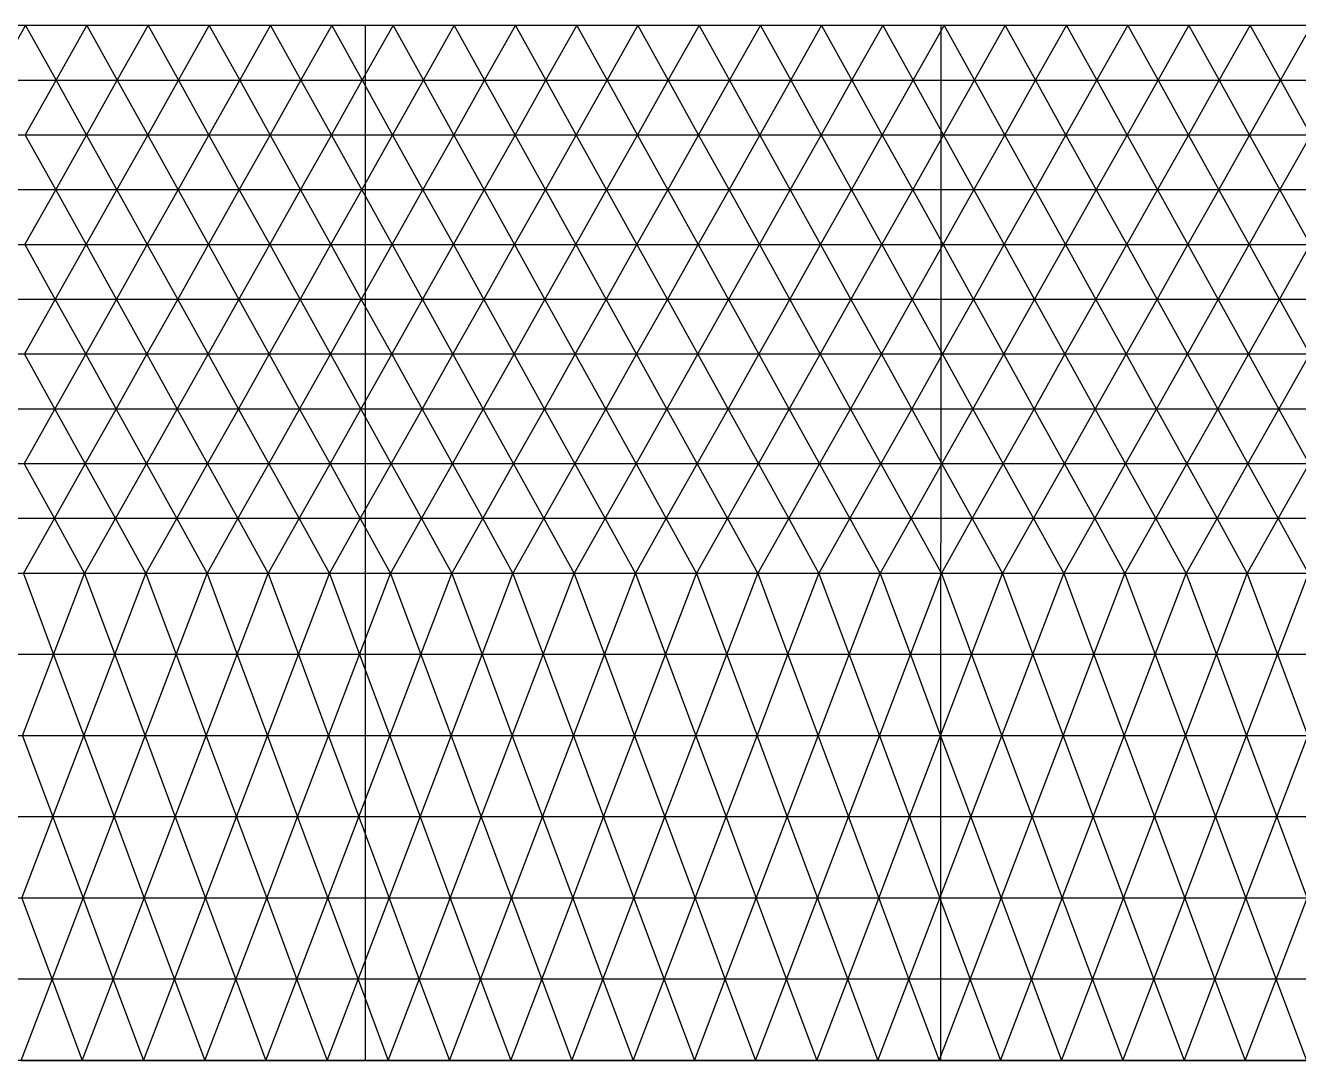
# Model space of a CAD drawing. Extents: x 0.18 to 10.14, y 0.02 to 7.38.
# Drawn here: x 3.449 to 4.278, y 1.157 to 1.83 of the extents above; entities that cross this region are included whole.
import ezdxf

# ---------------------------------------------------------------- set-up
doc = ezdxf.new("R2010")
doc.units = 0
doc.layers.add('1', color=7, linetype='CONTINUOUS')

msp = doc.modelspace()

# ---------------------------------------------------------------- linework, layer by layer
at = {"layer": '1', "color": 253}
for p, q in [((7.354183, 1.830233), (0.620165, 1.830233)), ((3.429196, 1.794582), (3.449249, 1.830233)), ((3.449249, 1.830233), (3.46904, 1.794582)), ((3.46904, 1.794582), (3.489095, 1.830233)), ((3.489095, 1.830233), (3.508884, 1.794582)), ((3.508884, 1.794582), (3.528942, 1.830233)), ((3.528942, 1.830233), (3.548729, 1.794582)), ((3.548729, 1.794582), (3.568788, 1.830233)), ((3.568788, 1.830233), (3.588573, 1.794582)), ((3.588573, 1.794582), (3.608634, 1.830233)), ((3.608634, 1.830233), (3.628417, 1.794582)), ((3.628417, 1.794582), (3.64848, 1.830233)), ((3.64848, 1.830233), (3.668262, 1.794582)), ((3.668262, 1.794582), (3.688327, 1.830233)), ((3.688327, 1.830233), (3.708106, 1.794582)), ((3.708106, 1.794582), (3.728173, 1.830233)), ((3.728173, 1.830233), (3.74795, 1.794582)), ((3.74795, 1.794582), (3.768019, 1.830233)), ((3.768019, 1.830233), (3.787795, 1.794582)), ((3.787795, 1.794582), (3.807865, 1.830233)), ((3.807865, 1.830233), (3.827638, 1.794582)), ((3.827638, 1.794582), (3.847712, 1.830233)), ((3.847712, 1.830233), (3.867482, 1.794582)), ((3.867482, 1.794582), (3.887558, 1.830233)), ((3.887558, 1.830233), (3.907327, 1.794582)), ((3.907327, 1.794582), (3.927404, 1.830233)), ((3.927404, 1.830233), (3.947171, 1.794582)), ((3.947171, 1.794582), (3.96725, 1.830233)), ((3.96725, 1.830233), (3.987015, 1.794582)), ((3.987015, 1.794582), (4.007097, 1.830233)), ((4.007097, 1.830233), (4.02686, 1.794582)), ((4.02686, 1.794582), (4.046943, 1.830233)), ((4.046943, 1.830233), (4.066704, 1.794582)), ((4.066704, 1.794582), (4.086789, 1.830233)), ((4.086789, 1.830233), (4.106548, 1.794582)), ((4.106548, 1.794582), (4.126636, 1.830233)), ((4.126636, 1.830233), (4.146392, 1.794582)), ((4.146392, 1.794582), (4.166482, 1.830233)), ((4.166482, 1.830233), (4.186237, 1.794582)), ((4.186237, 1.794582), (4.206328, 1.830233)), ((4.206328, 1.830233), (4.226081, 1.794582)), ((4.226081, 1.794582), (4.246174, 1.830233)), ((4.246174, 1.830233), (4.265925, 1.794582)), ((4.265925, 1.794582), (4.286021, 1.830233)), ((7.254146, 1.79444), (0.620165, 1.794582)), ((3.44899, 1.758931), (3.46904, 1.794582)), ((3.46904, 1.794582), (3.488833, 1.758931)), ((3.488833, 1.758931), (3.508884, 1.794582)), ((3.508884, 1.794582), (3.528675, 1.758931)), ((3.528675, 1.758931), (3.548729, 1.794582)), ((3.548729, 1.794582), (3.568517, 1.758931)), ((3.568517, 1.758931), (3.588573, 1.794582)), ((3.588573, 1.794582), (3.60836, 1.758931)), ((3.60836, 1.758931), (3.628417, 1.794582)), ((3.628417, 1.794582), (3.648202, 1.758931)), ((3.648202, 1.758931), (3.668262, 1.794582)), ((3.668262, 1.794582), (3.688044, 1.758931)), ((3.688044, 1.758931), (3.708106, 1.794582)), ((3.708106, 1.794582), (3.727886, 1.758931)), ((3.727886, 1.758931), (3.74795, 1.794582)), ((3.74795, 1.794582), (3.767728, 1.758931)), ((3.767728, 1.758931), (3.787795, 1.794582)), ((3.787795, 1.794582), (3.80757, 1.758931)), ((3.80757, 1.758931), (3.827638, 1.794582)), ((3.827638, 1.794582), (3.847412, 1.758931)), ((3.847412, 1.758931), (3.867482, 1.794582)), ((3.867482, 1.794582), (3.887255, 1.758931)), ((3.887255, 1.758931), (3.907327, 1.794582)), ((3.907327, 1.794582), (3.927097, 1.758931)), ((3.927097, 1.758931), (3.947171, 1.794582)), ((3.947171, 1.794582), (3.966939, 1.758931)), ((3.966939, 1.758931), (3.987015, 1.794582)), ((3.987015, 1.794582), (4.006782, 1.758931)), ((4.006782, 1.758931), (4.02686, 1.794582)), ((4.02686, 1.794582), (4.046624, 1.758931)), ((4.046624, 1.758931), (4.066704, 1.794582)), ((4.066704, 1.794582), (4.086466, 1.758931)), ((4.086466, 1.758931), (4.106548, 1.794582)), ((4.106548, 1.794582), (4.126308, 1.758931)), ((4.126308, 1.758931), (4.146392, 1.794582)), ((4.146392, 1.794582), (4.16615, 1.758931)), ((4.16615, 1.758931), (4.186237, 1.794582)), ((4.186237, 1.794582), (4.205992, 1.758931)), ((4.205992, 1.758931), (4.226081, 1.794582)), ((4.226081, 1.794582), (4.245835, 1.758931)), ((4.245835, 1.758931), (4.265925, 1.794582)), ((4.265925, 1.794582), (4.285677, 1.758931)), ((7.233879, 1.758769), (0.620165, 1.758931)), ((3.44899, 1.758931), (3.468785, 1.723281)), ((3.468785, 1.723281), (3.488833, 1.758931)), ((3.488833, 1.758931), (3.508625, 1.723281)), ((3.508625, 1.723281), (3.528675, 1.758931)), ((3.528675, 1.758931), (3.548465, 1.723281)), ((3.548465, 1.723281), (3.568517, 1.758931)), ((3.568517, 1.758931), (3.588305, 1.723281)), ((3.588305, 1.723281), (3.60836, 1.758931)), ((3.60836, 1.758931), (3.628146, 1.723281)), ((3.628146, 1.723281), (3.648202, 1.758931)), ((3.648202, 1.758931), (3.667986, 1.723281)), ((3.667986, 1.723281), (3.688044, 1.758931)), ((3.688044, 1.758931), (3.707826, 1.723281)), ((3.707826, 1.723281), (3.727886, 1.758931)), ((3.727886, 1.758931), (3.747666, 1.723281)), ((3.747666, 1.723281), (3.767728, 1.758931)), ((3.767728, 1.758931), (3.787507, 1.723281)), ((3.787507, 1.723281), (3.80757, 1.758931)), ((3.80757, 1.758931), (3.827346, 1.723281)), ((3.827346, 1.723281), (3.847412, 1.758931)), ((3.847412, 1.758931), (3.867187, 1.723281)), ((3.867187, 1.723281), (3.887255, 1.758931)), ((3.887255, 1.758931), (3.907027, 1.723281)), ((3.907027, 1.723281), (3.927097, 1.758931)), ((3.927097, 1.758931), (3.946867, 1.723281)), ((3.946867, 1.723281), (3.966939, 1.758931)), ((3.966939, 1.758931), (3.986707, 1.723281)), ((3.986707, 1.723281), (4.006782, 1.758931)), ((4.006782, 1.758931), (4.026548, 1.723281)), ((4.026548, 1.723281), (4.046624, 1.758931)), ((4.046624, 1.758931), (4.066388, 1.723281)), ((4.066388, 1.723281), (4.086466, 1.758931)), ((4.086466, 1.758931), (4.106228, 1.723281)), ((4.106228, 1.723281), (4.126308, 1.758931)), ((4.126308, 1.758931), (4.146068, 1.723281)), ((4.146068, 1.723281), (4.16615, 1.758931)), ((4.16615, 1.758931), (4.185908, 1.723281)), ((4.185908, 1.723281), (4.205992, 1.758931)), ((4.205992, 1.758931), (4.225749, 1.723281)), ((4.225749, 1.723281), (4.245835, 1.758931)), ((4.245835, 1.758931), (4.265589, 1.723281)), ((4.265589, 1.723281), (4.285677, 1.758931)), ((7.213634, 1.72314), (0.620165, 1.723281)), ((3.44874, 1.68763), (3.468785, 1.723281)), ((3.468785, 1.723281), (3.488578, 1.68763)), ((3.488578, 1.68763), (3.508625, 1.723281)), ((3.508625, 1.723281), (3.528416, 1.68763)), ((3.528416, 1.68763), (3.548465, 1.723281)), ((3.548465, 1.723281), (3.568254, 1.68763)), ((3.568254, 1.68763), (3.588305, 1.723281)), ((3.588305, 1.723281), (3.608092, 1.68763)), ((3.608092, 1.68763), (3.628146, 1.723281)), ((3.628146, 1.723281), (3.64793, 1.68763)), ((3.64793, 1.68763), (3.667986, 1.723281)), ((3.667986, 1.723281), (3.687768, 1.68763)), ((3.687768, 1.68763), (3.707826, 1.723281)), ((3.707826, 1.723281), (3.727606, 1.68763)), ((3.727606, 1.68763), (3.747666, 1.723281)), ((3.747666, 1.723281), (3.767445, 1.68763)), ((3.767445, 1.68763), (3.787507, 1.723281)), ((3.787507, 1.723281), (3.807283, 1.68763)), ((3.807283, 1.68763), (3.827346, 1.723281)), ((3.827346, 1.723281), (3.847121, 1.68763)), ((3.847121, 1.68763), (3.867187, 1.723281)), ((3.867187, 1.723281), (3.886959, 1.68763)), ((3.886959, 1.68763), (3.907027, 1.723281)), ((3.907027, 1.723281), (3.926797, 1.68763)), ((3.926797, 1.68763), (3.946867, 1.723281)), ((3.946867, 1.723281), (3.966635, 1.68763)), ((3.966635, 1.68763), (3.986707, 1.723281)), ((3.986707, 1.723281), (4.006474, 1.68763)), ((4.006474, 1.68763), (4.026548, 1.723281)), ((4.026548, 1.723281), (4.046312, 1.68763)), ((4.046312, 1.68763), (4.066388, 1.723281)), ((4.066388, 1.723281), (4.08615, 1.68763)), ((4.08615, 1.68763), (4.106228, 1.723281)), ((4.106228, 1.723281), (4.125988, 1.68763)), ((4.125988, 1.68763), (4.146068, 1.723281)), ((4.146068, 1.723281), (4.165826, 1.68763)), ((4.165826, 1.68763), (4.185908, 1.723281)), ((4.185908, 1.723281), (4.205665, 1.68763)), ((4.205665, 1.68763), (4.225749, 1.723281)), ((4.225749, 1.723281), (4.245502, 1.68763)), ((4.245502, 1.68763), (4.265589, 1.723281)), ((4.265589, 1.723281), (4.285341, 1.68763)), ((7.392465, 1.687346), (0.620165, 1.68763)), ((3.44874, 1.68763), (3.46853, 1.651979)), ((3.46853, 1.651979), (3.488578, 1.68763)), ((3.488578, 1.68763), (3.508365, 1.651979)), ((3.508365, 1.651979), (3.528416, 1.68763)), ((3.528416, 1.68763), (3.548202, 1.651979)), ((3.548202, 1.651979), (3.568254, 1.68763)), ((3.568254, 1.68763), (3.588038, 1.651979)), ((3.588038, 1.651979), (3.608092, 1.68763)), ((3.608092, 1.68763), (3.627874, 1.651979)), ((3.627874, 1.651979), (3.64793, 1.68763)), ((3.64793, 1.68763), (3.667711, 1.651979)), ((3.667711, 1.651979), (3.687768, 1.68763)), ((3.687768, 1.68763), (3.707546, 1.651979)), ((3.707546, 1.651979), (3.727606, 1.68763)), ((3.727606, 1.68763), (3.747382, 1.651979)), ((3.747382, 1.651979), (3.767445, 1.68763)), ((3.767445, 1.68763), (3.787219, 1.651979)), ((3.787219, 1.651979), (3.807283, 1.68763)), ((3.807283, 1.68763), (3.827055, 1.651979)), ((3.827055, 1.651979), (3.847121, 1.68763)), ((3.847121, 1.68763), (3.866891, 1.651979)), ((3.866891, 1.651979), (3.886959, 1.68763)), ((3.886959, 1.68763), (3.906727, 1.651979)), ((3.906727, 1.651979), (3.926797, 1.68763)), ((3.926797, 1.68763), (3.946563, 1.651979)), ((3.946563, 1.651979), (3.966635, 1.68763)), ((3.966635, 1.68763), (3.986399, 1.651979)), ((3.986399, 1.651979), (4.006474, 1.68763)), ((4.006474, 1.68763), (4.026236, 1.651979)), ((4.026236, 1.651979), (4.046312, 1.68763)), ((4.046312, 1.68763), (4.066072, 1.651979)), ((4.066072, 1.651979), (4.08615, 1.68763)), ((4.08615, 1.68763), (4.105907, 1.651979)), ((4.105907, 1.651979), (4.125988, 1.68763)), ((4.125988, 1.68763), (4.145744, 1.651979)), ((4.145744, 1.651979), (4.165826, 1.68763)), ((4.165826, 1.68763), (4.18558, 1.651979)), ((4.18558, 1.651979), (4.205665, 1.68763)), ((4.205665, 1.68763), (4.225416, 1.651979)), ((4.225416, 1.651979), (4.245502, 1.68763)), ((4.245502, 1.68763), (4.265252, 1.651979)), ((4.265252, 1.651979), (4.285341, 1.68763)), ((7.372298, 1.651848), (0.620165, 1.651979)), ((3.448478, 1.616329), (3.46853, 1.651979)), ((3.46853, 1.651979), (3.488312, 1.616329)), ((3.488312, 1.616329), (3.508365, 1.651979)), ((3.508365, 1.651979), (3.528146, 1.616329)), ((3.528146, 1.616329), (3.548202, 1.651979)), ((3.548202, 1.651979), (3.567981, 1.616329)), ((3.567981, 1.616329), (3.588038, 1.651979)), ((3.588038, 1.651979), (3.607814, 1.616329)), ((3.607814, 1.616329), (3.627874, 1.651979)), ((3.627874, 1.651979), (3.647648, 1.616329)), ((3.647648, 1.616329), (3.667711, 1.651979)), ((3.667711, 1.651979), (3.687483, 1.616329)), ((3.687483, 1.616329), (3.707546, 1.651979)), ((3.707546, 1.651979), (3.727317, 1.616329)), ((3.727317, 1.616329), (3.747382, 1.651979)), ((3.747382, 1.651979), (3.767151, 1.616329)), ((3.767151, 1.616329), (3.787219, 1.651979)), ((3.787219, 1.651979), (3.806985, 1.616329)), ((3.806985, 1.616329), (3.827055, 1.651979)), ((3.827055, 1.651979), (3.846819, 1.616329)), ((3.846819, 1.616329), (3.866891, 1.651979)), ((3.866891, 1.651979), (3.886653, 1.616329)), ((3.886653, 1.616329), (3.906727, 1.651979)), ((3.906727, 1.651979), (3.926487, 1.616329)), ((3.926487, 1.616329), (3.946563, 1.651979)), ((3.946563, 1.651979), (3.966321, 1.616329)), ((3.966321, 1.616329), (3.986399, 1.651979)), ((3.986399, 1.651979), (4.006155, 1.616329)), ((4.006155, 1.616329), (4.026236, 1.651979)), ((4.026236, 1.651979), (4.04599, 1.616329)), ((4.04599, 1.616329), (4.066072, 1.651979)), ((4.066072, 1.651979), (4.085824, 1.616329)), ((4.085824, 1.616329), (4.105907, 1.651979)), ((4.105907, 1.651979), (4.125658, 1.616329)), ((4.125658, 1.616329), (4.145744, 1.651979)), ((4.145744, 1.651979), (4.165492, 1.616329)), ((4.165492, 1.616329), (4.18558, 1.651979)), ((4.18558, 1.651979), (4.205326, 1.616329)), ((4.205326, 1.616329), (4.225416, 1.651979)), ((4.225416, 1.651979), (4.24516, 1.616329)), ((4.24516, 1.616329), (4.265252, 1.651979)), ((4.265252, 1.651979), (4.284994, 1.616329)), ((7.352084, 1.61627), (0.620165, 1.616329)), ((3.448478, 1.616329), (3.468251, 1.580678)), ((3.468251, 1.580678), (3.488312, 1.616329)), ((3.488312, 1.616329), (3.508082, 1.580678)), ((3.508082, 1.580678), (3.528146, 1.616329)), ((3.528146, 1.616329), (3.547915, 1.580678)), ((3.547915, 1.580678), (3.567981, 1.616329)), ((3.567981, 1.616329), (3.587747, 1.580678)), ((3.587747, 1.580678), (3.607814, 1.616329)), ((3.607814, 1.616329), (3.627579, 1.580678)), ((3.627579, 1.580678), (3.647648, 1.616329)), ((3.647648, 1.616329), (3.667411, 1.580678)), ((3.667411, 1.580678), (3.687483, 1.616329)), ((3.687483, 1.616329), (3.707243, 1.580678)), ((3.707243, 1.580678), (3.727317, 1.616329)), ((3.727317, 1.616329), (3.747075, 1.580678)), ((3.747075, 1.580678), (3.767151, 1.616329)), ((3.767151, 1.616329), (3.786907, 1.580678)), ((3.786907, 1.580678), (3.806985, 1.616329)), ((3.806985, 1.616329), (3.826739, 1.580678)), ((3.826739, 1.580678), (3.846819, 1.616329)), ((3.846819, 1.616329), (3.866571, 1.580678)), ((3.866571, 1.580678), (3.886653, 1.616329)), ((3.886653, 1.616329), (3.906403, 1.580678)), ((3.906403, 1.580678), (3.926487, 1.616329)), ((3.926487, 1.616329), (3.946235, 1.580678)), ((3.946235, 1.580678), (3.966321, 1.616329)), ((3.966321, 1.616329), (3.986067, 1.580678)), ((3.986067, 1.580678), (4.006155, 1.616329)), ((4.006155, 1.616329), (4.025899, 1.580678)), ((4.025899, 1.580678), (4.04599, 1.616329)), ((4.04599, 1.616329), (4.065732, 1.580678)), ((4.065732, 1.580678), (4.085824, 1.616329)), ((4.085824, 1.616329), (4.105563, 1.580678)), ((4.105563, 1.580678), (4.125658, 1.616329)), ((4.125658, 1.616329), (4.145395, 1.580678)), ((4.145395, 1.580678), (4.165492, 1.616329)), ((4.165492, 1.616329), (4.185227, 1.580678)), ((4.185227, 1.580678), (4.205326, 1.616329)), ((4.205326, 1.616329), (4.22506, 1.580678)), ((4.22506, 1.580678), (4.24516, 1.616329)), ((4.24516, 1.616329), (4.264892, 1.580678)), ((4.264892, 1.580678), (4.284994, 1.616329)), ((7.371721, 1.580726), (0.620165, 1.580678)), ((3.448177, 1.545027), (3.468251, 1.580678)), ((3.468251, 1.580678), (3.488007, 1.545027)), ((3.488007, 1.545027), (3.508082, 1.580678)), ((3.508082, 1.580678), (3.527838, 1.545027)), ((3.527838, 1.545027), (3.547915, 1.580678)), ((3.547915, 1.580678), (3.567667, 1.545027)), ((3.567667, 1.545027), (3.587747, 1.580678)), ((3.587747, 1.580678), (3.607497, 1.545027)), ((3.607497, 1.545027), (3.627579, 1.580678)), ((3.627579, 1.580678), (3.647327, 1.545027)), ((3.647327, 1.545027), (3.667411, 1.580678)), ((3.667411, 1.580678), (3.687157, 1.545027)), ((3.687157, 1.545027), (3.707243, 1.580678)), ((3.707243, 1.580678), (3.726988, 1.545027)), ((3.726988, 1.545027), (3.747075, 1.580678)), ((3.747075, 1.580678), (3.766817, 1.545027)), ((3.766817, 1.545027), (3.786907, 1.580678)), ((3.786907, 1.580678), (3.806648, 1.545027)), ((3.806648, 1.545027), (3.826739, 1.580678)), ((3.826739, 1.580678), (3.846478, 1.545027)), ((3.846478, 1.545027), (3.866571, 1.580678)), ((3.866571, 1.580678), (3.886308, 1.545027)), ((3.886308, 1.545027), (3.906403, 1.580678)), ((3.906403, 1.580678), (3.926138, 1.545027)), ((3.926138, 1.545027), (3.946235, 1.580678)), ((3.946235, 1.580678), (3.965968, 1.545027)), ((3.965968, 1.545027), (3.986067, 1.580678)), ((3.986067, 1.580678), (4.005797, 1.545027)), ((4.005797, 1.545027), (4.025899, 1.580678)), ((4.025899, 1.580678), (4.045628, 1.545027)), ((4.045628, 1.545027), (4.065732, 1.580678)), ((4.065732, 1.580678), (4.085458, 1.545027)), ((4.085458, 1.545027), (4.105563, 1.580678)), ((4.105563, 1.580678), (4.125288, 1.545027)), ((4.125288, 1.545027), (4.145395, 1.580678)), ((4.145395, 1.580678), (4.165118, 1.545027)), ((4.165118, 1.545027), (4.185227, 1.580678)), ((4.185227, 1.580678), (4.204948, 1.545027)), ((4.204948, 1.545027), (4.22506, 1.580678)), ((4.22506, 1.580678), (4.244778, 1.545027)), ((4.244778, 1.545027), (4.264892, 1.580678)), ((4.264892, 1.580678), (4.284608, 1.545027)), ((7.391325, 1.545134), (0.620165, 1.545027)), ((3.448177, 1.545027), (3.467916, 1.509377)), ((3.467916, 1.509377), (3.488007, 1.545027)), ((3.488007, 1.545027), (3.507745, 1.509377)), ((3.507745, 1.509377), (3.527838, 1.545027)), ((3.527838, 1.545027), (3.547572, 1.509377)), ((3.547572, 1.509377), (3.567667, 1.545027)), ((3.567667, 1.545027), (3.587401, 1.509377)), ((3.587401, 1.509377), (3.607497, 1.545027)), ((3.607497, 1.545027), (3.627229, 1.509377)), ((3.627229, 1.509377), (3.647327, 1.545027)), ((3.647327, 1.545027), (3.667057, 1.509377)), ((3.667057, 1.509377), (3.687157, 1.545027)), ((3.687157, 1.545027), (3.706885, 1.509377)), ((3.706885, 1.509377), (3.726988, 1.545027)), ((3.726988, 1.545027), (3.746713, 1.509377)), ((3.746713, 1.509377), (3.766817, 1.545027)), ((3.766817, 1.545027), (3.786541, 1.509377)), ((3.786541, 1.509377), (3.806648, 1.545027)), ((3.806648, 1.545027), (3.826368, 1.509377)), ((3.826368, 1.509377), (3.846478, 1.545027)), ((3.846478, 1.545027), (3.866196, 1.509377)), ((3.866196, 1.509377), (3.886308, 1.545027)), ((3.886308, 1.545027), (3.906024, 1.509377)), ((3.906024, 1.509377), (3.926138, 1.545027)), ((3.926138, 1.545027), (3.945853, 1.509377)), ((3.945853, 1.509377), (3.965968, 1.545027)), ((3.965968, 1.545027), (3.985681, 1.509377)), ((3.985681, 1.509377), (4.005797, 1.545027)), ((4.005797, 1.545027), (4.025508, 1.509377)), ((4.025508, 1.509377), (4.045628, 1.545027)), ((4.045628, 1.545027), (4.065337, 1.509377)), ((4.065337, 1.509377), (4.085458, 1.545027)), ((4.085458, 1.545027), (4.105165, 1.509377)), ((4.105165, 1.509377), (4.125288, 1.545027)), ((4.125288, 1.545027), (4.144993, 1.509377)), ((4.144993, 1.509377), (4.165118, 1.545027)), ((4.165118, 1.545027), (4.184821, 1.509377)), ((4.184821, 1.509377), (4.204948, 1.545027)), ((4.204948, 1.545027), (4.224648, 1.509377)), ((4.224648, 1.509377), (4.244778, 1.545027)), ((4.244778, 1.545027), (4.264477, 1.509377)), ((4.264477, 1.509377), (4.284608, 1.545027)), ((7.450747, 1.509545), (0.620165, 1.509377)), ((3.44781, 1.473726), (3.467916, 1.509377)), ((3.467916, 1.509377), (3.487636, 1.473726)), ((3.487636, 1.473726), (3.507745, 1.509377)), ((3.507745, 1.509377), (3.527462, 1.473726)), ((3.527462, 1.473726), (3.547572, 1.509377)), ((3.547572, 1.509377), (3.567288, 1.473726)), ((3.567288, 1.473726), (3.587401, 1.509377)), ((3.587401, 1.509377), (3.607114, 1.473726)), ((3.607114, 1.473726), (3.627229, 1.509377)), ((3.627229, 1.509377), (3.64694, 1.473726)), ((3.64694, 1.473726), (3.667057, 1.509377)), ((3.667057, 1.509377), (3.686766, 1.473726)), ((3.686766, 1.473726), (3.706885, 1.509377)), ((3.706885, 1.509377), (3.726592, 1.473726)), ((3.726592, 1.473726), (3.746713, 1.509377)), ((3.746713, 1.509377), (3.766418, 1.473726)), ((3.766418, 1.473726), (3.786541, 1.509377)), ((3.786541, 1.509377), (3.806244, 1.473726)), ((3.806244, 1.473726), (3.826368, 1.509377)), ((3.826368, 1.509377), (3.84607, 1.473726)), ((3.84607, 1.473726), (3.866196, 1.509377)), ((3.866196, 1.509377), (3.885895, 1.473726)), ((3.885895, 1.473726), (3.906024, 1.509377)), ((3.906024, 1.509377), (3.925722, 1.473726)), ((3.925722, 1.473726), (3.945853, 1.509377)), ((3.945853, 1.509377), (3.965548, 1.473726)), ((3.965548, 1.473726), (3.985681, 1.509377)), ((3.985681, 1.509377), (4.005373, 1.473726)), ((4.005373, 1.473726), (4.025508, 1.509377)), ((4.025508, 1.509377), (4.0452, 1.473726)), ((4.0452, 1.473726), (4.065337, 1.509377)), ((4.065337, 1.509377), (4.085026, 1.473726)), ((4.085026, 1.473726), (4.105165, 1.509377)), ((4.105165, 1.509377), (4.124851, 1.473726)), ((4.124851, 1.473726), (4.144993, 1.509377)), ((4.144993, 1.509377), (4.164677, 1.473726)), ((4.164677, 1.473726), (4.184821, 1.509377)), ((4.184821, 1.509377), (4.204504, 1.473726)), ((4.204504, 1.473726), (4.224648, 1.509377)), ((4.224648, 1.509377), (4.244329, 1.473726)), ((4.244329, 1.473726), (4.264477, 1.509377)), ((4.264477, 1.509377), (4.284156, 1.473726)), ((7.908321, 1.473726), (0.620165, 1.473726)), ((3.44781, 1.473726), (3.467465, 1.42091)), ((3.467465, 1.42091), (3.487636, 1.473726)), ((3.487636, 1.473726), (3.507293, 1.42091)), ((3.507293, 1.42091), (3.527462, 1.473726)), ((3.527462, 1.473726), (3.54712, 1.42091)), ((3.54712, 1.42091), (3.567288, 1.473726)), ((3.567288, 1.473726), (3.586948, 1.42091)), ((3.586948, 1.42091), (3.607114, 1.473726)), ((3.607114, 1.473726), (3.626776, 1.42091)), ((3.626776, 1.42091), (3.64694, 1.473726)), ((3.64694, 1.473726), (3.666603, 1.42091)), ((3.666603, 1.42091), (3.686766, 1.473726)), ((3.686766, 1.473726), (3.706431, 1.42091)), ((3.706431, 1.42091), (3.726592, 1.473726)), ((3.726592, 1.473726), (3.746258, 1.42091)), ((3.746258, 1.42091), (3.766418, 1.473726)), ((3.766418, 1.473726), (3.786087, 1.42091)), ((3.786087, 1.42091), (3.806244, 1.473726)), ((3.806244, 1.473726), (3.825913, 1.42091)), ((3.825913, 1.42091), (3.84607, 1.473726)), ((3.84607, 1.473726), (3.865741, 1.42091)), ((3.865741, 1.42091), (3.885895, 1.473726)), ((3.885895, 1.473726), (3.905568, 1.42091)), ((3.905568, 1.42091), (3.925722, 1.473726)), ((3.925722, 1.473726), (3.945396, 1.42091)), ((3.945396, 1.42091), (3.965548, 1.473726)), ((3.965548, 1.473726), (3.985224, 1.42091)), ((3.985224, 1.42091), (4.005373, 1.473726)), ((4.005373, 1.473726), (4.025052, 1.42091)), ((4.025052, 1.42091), (4.0452, 1.473726)), ((4.0452, 1.473726), (4.064879, 1.42091)), ((4.064879, 1.42091), (4.085026, 1.473726)), ((4.085026, 1.473726), (4.104706, 1.42091)), ((4.104706, 1.42091), (4.124851, 1.473726)), ((4.124851, 1.473726), (4.144535, 1.42091)), ((4.144535, 1.42091), (4.164677, 1.473726)), ((4.164677, 1.473726), (4.184362, 1.42091)), ((4.184362, 1.42091), (4.204504, 1.473726)), ((4.204504, 1.473726), (4.22419, 1.42091)), ((4.22419, 1.42091), (4.244329, 1.473726)), ((4.244329, 1.473726), (4.264017, 1.42091)), ((4.264017, 1.42091), (4.284156, 1.473726)), ((7.769044, 1.421027), (0.620165, 1.42091)), ((3.447293, 1.368094), (3.467465, 1.42091)), ((3.467465, 1.42091), (3.487122, 1.368094)), ((3.487122, 1.368094), (3.507293, 1.42091)), ((3.507293, 1.42091), (3.526951, 1.368094)), ((3.526951, 1.368094), (3.54712, 1.42091)), ((3.54712, 1.42091), (3.566781, 1.368094)), ((3.566781, 1.368094), (3.586948, 1.42091)), ((3.586948, 1.42091), (3.60661, 1.368094)), ((3.60661, 1.368094), (3.626776, 1.42091)), ((3.626776, 1.42091), (3.646439, 1.368094)), ((3.646439, 1.368094), (3.666603, 1.42091)), ((3.666603, 1.42091), (3.686268, 1.368094)), ((3.686268, 1.368094), (3.706431, 1.42091)), ((3.706431, 1.42091), (3.726097, 1.368094)), ((3.726097, 1.368094), (3.746258, 1.42091)), ((3.746258, 1.42091), (3.765927, 1.368094)), ((3.765927, 1.368094), (3.786087, 1.42091)), ((3.786087, 1.42091), (3.805756, 1.368094)), ((3.805756, 1.368094), (3.825913, 1.42091)), ((3.825913, 1.42091), (3.845585, 1.368094)), ((3.845585, 1.368094), (3.865741, 1.42091)), ((3.865741, 1.42091), (3.885414, 1.368094)), ((3.885414, 1.368094), (3.905568, 1.42091)), ((3.905568, 1.42091), (3.925244, 1.368094)), ((3.925244, 1.368094), (3.945396, 1.42091)), ((3.945396, 1.42091), (3.965073, 1.368094)), ((3.965073, 1.368094), (3.985224, 1.42091)), ((3.985224, 1.42091), (4.004902, 1.368094)), ((4.004902, 1.368094), (4.025052, 1.42091)), ((4.025052, 1.42091), (4.044731, 1.368094)), ((4.044731, 1.368094), (4.064879, 1.42091)), ((4.064879, 1.42091), (4.08456, 1.368094)), ((4.08456, 1.368094), (4.104706, 1.42091)), ((4.104706, 1.42091), (4.12439, 1.368094)), ((4.12439, 1.368094), (4.144535, 1.42091)), ((4.144535, 1.42091), (4.164219, 1.368094)), ((4.164219, 1.368094), (4.184362, 1.42091)), ((4.184362, 1.42091), (4.204048, 1.368094)), ((4.204048, 1.368094), (4.22419, 1.42091)), ((4.22419, 1.42091), (4.243877, 1.368094)), ((4.243877, 1.368094), (4.264017, 1.42091)), ((4.264017, 1.42091), (4.283707, 1.368094)), ((7.749104, 1.368233), (0.620165, 1.368094)), ((3.447293, 1.368094), (3.46695, 1.315278)), ((3.46695, 1.315278), (3.487122, 1.368094)), ((3.487122, 1.368094), (3.50678, 1.315278)), ((3.50678, 1.315278), (3.526951, 1.368094)), ((3.526951, 1.368094), (3.546611, 1.315278)), ((3.546611, 1.315278), (3.566781, 1.368094)), ((3.566781, 1.368094), (3.586442, 1.315278)), ((3.586442, 1.315278), (3.60661, 1.368094)), ((3.60661, 1.368094), (3.626273, 1.315278)), ((3.626273, 1.315278), (3.646439, 1.368094)), ((3.646439, 1.368094), (3.666104, 1.315278)), ((3.666104, 1.315278), (3.686268, 1.368094)), ((3.686268, 1.368094), (3.705935, 1.315278)), ((3.705935, 1.315278), (3.726097, 1.368094)), ((3.726097, 1.368094), (3.745766, 1.315278)), ((3.745766, 1.315278), (3.765927, 1.368094)), ((3.765927, 1.368094), (3.785597, 1.315278)), ((3.785597, 1.315278), (3.805756, 1.368094)), ((3.805756, 1.368094), (3.825427, 1.315278)), ((3.825427, 1.315278), (3.845585, 1.368094)), ((3.845585, 1.368094), (3.865258, 1.315278)), ((3.865258, 1.315278), (3.885414, 1.368094)), ((3.885414, 1.368094), (3.905089, 1.315278)), ((3.905089, 1.315278), (3.925244, 1.368094)), ((3.925244, 1.368094), (3.94492, 1.315278)), ((3.94492, 1.315278), (3.965073, 1.368094)), ((3.965073, 1.368094), (3.984751, 1.315278)), ((3.984751, 1.315278), (4.004902, 1.368094)), ((4.004902, 1.368094), (4.024581, 1.315278)), ((4.024581, 1.315278), (4.044731, 1.368094)), ((4.044731, 1.368094), (4.064413, 1.315278)), ((4.064413, 1.315278), (4.08456, 1.368094)), ((4.08456, 1.368094), (4.104243, 1.315278)), ((4.104243, 1.315278), (4.12439, 1.368094)), ((4.12439, 1.368094), (4.144074, 1.315278)), ((4.144074, 1.315278), (4.164219, 1.368094)), ((4.164219, 1.368094), (4.183905, 1.315278)), ((4.183905, 1.315278), (4.204048, 1.368094)), ((4.204048, 1.368094), (4.223736, 1.315278)), ((4.223736, 1.315278), (4.243877, 1.368094)), ((4.243877, 1.368094), (4.263566, 1.315278)), ((4.263566, 1.315278), (4.283707, 1.368094)), ((7.729073, 1.31539), (0.620165, 1.315278)), ((3.446776, 1.262463), (3.46695, 1.315278)), ((3.46695, 1.315278), (3.486608, 1.262463)), ((3.486608, 1.262463), (3.50678, 1.315278)), ((3.50678, 1.315278), (3.526441, 1.262463)), ((3.526441, 1.262463), (3.546611, 1.315278)), ((3.546611, 1.315278), (3.566273, 1.262463)), ((3.566273, 1.262463), (3.586442, 1.315278)), ((3.586442, 1.315278), (3.606106, 1.262463)), ((3.606106, 1.262463), (3.626273, 1.315278)), ((3.626273, 1.315278), (3.645938, 1.262463)), ((3.645938, 1.262463), (3.666104, 1.315278)), ((3.666104, 1.315278), (3.685771, 1.262463)), ((3.685771, 1.262463), (3.705935, 1.315278)), ((3.705935, 1.315278), (3.725603, 1.262463)), ((3.725603, 1.262463), (3.745766, 1.315278)), ((3.745766, 1.315278), (3.765435, 1.262463)), ((3.765435, 1.262463), (3.785597, 1.315278)), ((3.785597, 1.315278), (3.805268, 1.262463)), ((3.805268, 1.262463), (3.825427, 1.315278)), ((3.825427, 1.315278), (3.8451, 1.262463)), ((3.8451, 1.262463), (3.865258, 1.315278)), ((3.865258, 1.315278), (3.884933, 1.262463)), ((3.884933, 1.262463), (3.905089, 1.315278)), ((3.905089, 1.315278), (3.924765, 1.262463)), ((3.924765, 1.262463), (3.94492, 1.315278)), ((3.94492, 1.315278), (3.964598, 1.262463)), ((3.964598, 1.262463), (3.984751, 1.315278)), ((3.984751, 1.315278), (4.00443, 1.262463)), ((4.00443, 1.262463), (4.024581, 1.315278)), ((4.024581, 1.315278), (4.044262, 1.262463)), ((4.044262, 1.262463), (4.064413, 1.315278)), ((4.064413, 1.315278), (4.084095, 1.262463)), ((4.084095, 1.262463), (4.104243, 1.315278)), ((4.104243, 1.315278), (4.123928, 1.262463)), ((4.123928, 1.262463), (4.144074, 1.315278)), ((4.144074, 1.315278), (4.16376, 1.262463)), ((4.16376, 1.262463), (4.183905, 1.315278)), ((4.183905, 1.315278), (4.203592, 1.262463)), ((4.203592, 1.262463), (4.223736, 1.315278)), ((4.223736, 1.315278), (4.243425, 1.262463)), ((4.243425, 1.262463), (4.263566, 1.315278)), ((4.263566, 1.315278), (4.283257, 1.262463)), ((7.748929, 1.262588), (0.620165, 1.262463)), ((3.446776, 1.262463), (3.466434, 1.209647)), ((3.466434, 1.209647), (3.486608, 1.262463)), ((3.486608, 1.262463), (3.506269, 1.209647)), ((3.506269, 1.209647), (3.526441, 1.262463)), ((3.526441, 1.262463), (3.546103, 1.209647)), ((3.546103, 1.209647), (3.566273, 1.262463)), ((3.566273, 1.262463), (3.585937, 1.209647)), ((3.585937, 1.209647), (3.606106, 1.262463)), ((3.606106, 1.262463), (3.625771, 1.209647)), ((3.625771, 1.209647), (3.645938, 1.262463)), ((3.645938, 1.262463), (3.665604, 1.209647)), ((3.665604, 1.209647), (3.685771, 1.262463)), ((3.685771, 1.262463), (3.705439, 1.209647)), ((3.705439, 1.209647), (3.725603, 1.262463)), ((3.725603, 1.262463), (3.745273, 1.209647)), ((3.745273, 1.209647), (3.765435, 1.262463)), ((3.765435, 1.262463), (3.785107, 1.209647)), ((3.785107, 1.209647), (3.805268, 1.262463)), ((3.805268, 1.262463), (3.824941, 1.209647)), ((3.824941, 1.209647), (3.8451, 1.262463)), ((3.8451, 1.262463), (3.864775, 1.209647)), ((3.864775, 1.209647), (3.884933, 1.262463)), ((3.884933, 1.262463), (3.904609, 1.209647)), ((3.904609, 1.209647), (3.924765, 1.262463)), ((3.924765, 1.262463), (3.944443, 1.209647)), ((3.944443, 1.209647), (3.964598, 1.262463)), ((3.964598, 1.262463), (3.984277, 1.209647)), ((3.984277, 1.209647), (4.00443, 1.262463)), ((4.00443, 1.262463), (4.024111, 1.209647)), ((4.024111, 1.209647), (4.044262, 1.262463)), ((4.044262, 1.262463), (4.063945, 1.209647)), ((4.063945, 1.209647), (4.084095, 1.262463)), ((4.084095, 1.262463), (4.103779, 1.209647)), ((4.103779, 1.209647), (4.123928, 1.262463)), ((4.123928, 1.262463), (4.143613, 1.209647)), ((4.143613, 1.209647), (4.16376, 1.262463)), ((4.16376, 1.262463), (4.183447, 1.209647)), ((4.183447, 1.209647), (4.203592, 1.262463)), ((4.203592, 1.262463), (4.223281, 1.209647)), ((4.223281, 1.209647), (4.243425, 1.262463)), ((4.243425, 1.262463), (4.263116, 1.209647)), ((4.263116, 1.209647), (4.283257, 1.262463)), ((7.848769, 1.209884), (0.620165, 1.209647)), ((3.446259, 1.156831), (3.466434, 1.209647)), ((3.466434, 1.209647), (3.486095, 1.156831)), ((3.486095, 1.156831), (3.506269, 1.209647)), ((3.506269, 1.209647), (3.52593, 1.156831)), ((3.52593, 1.156831), (3.546103, 1.209647)), ((3.546103, 1.209647), (3.565766, 1.156831)), ((3.565766, 1.156831), (3.585937, 1.209647)), ((3.585937, 1.209647), (3.605602, 1.156831)), ((3.605602, 1.156831), (3.625771, 1.209647)), ((3.625771, 1.209647), (3.645438, 1.156831)), ((3.645438, 1.156831), (3.665604, 1.209647)), ((3.665604, 1.209647), (3.685273, 1.156831)), ((3.685273, 1.156831), (3.705439, 1.209647)), ((3.705439, 1.209647), (3.725109, 1.156831)), ((3.725109, 1.156831), (3.745273, 1.209647)), ((3.745273, 1.209647), (3.764944, 1.156831)), ((3.764944, 1.156831), (3.785107, 1.209647)), ((3.785107, 1.209647), (3.80478, 1.156831)), ((3.80478, 1.156831), (3.824941, 1.209647)), ((3.824941, 1.209647), (3.844616, 1.156831)), ((3.844616, 1.156831), (3.864775, 1.209647)), ((3.864775, 1.209647), (3.884452, 1.156831)), ((3.884452, 1.156831), (3.904609, 1.209647)), ((3.904609, 1.209647), (3.924287, 1.156831)), ((3.924287, 1.156831), (3.944443, 1.209647)), ((3.944443, 1.209647), (3.964123, 1.156831)), ((3.964123, 1.156831), (3.984277, 1.209647)), ((3.984277, 1.209647), (4.003958, 1.156831)), ((4.003958, 1.156831), (4.024111, 1.209647)), ((4.024111, 1.209647), (4.043794, 1.156831)), ((4.043794, 1.156831), (4.063945, 1.209647)), ((4.063945, 1.209647), (4.08363, 1.156831)), ((4.08363, 1.156831), (4.103779, 1.209647)), ((4.103779, 1.209647), (4.123466, 1.156831)), ((4.123466, 1.156831), (4.143613, 1.209647)), ((4.143613, 1.209647), (4.163301, 1.156831)), ((4.163301, 1.156831), (4.183447, 1.209647)), ((4.183447, 1.209647), (4.203137, 1.156831)), ((4.203137, 1.156831), (4.223281, 1.209647)), ((4.223281, 1.209647), (4.242972, 1.156831)), ((4.242972, 1.156831), (4.263116, 1.209647)), ((4.263116, 1.209647), (4.282808, 1.156831)), ((8.276347, 1.156831), (0.620165, 1.156831))]:
    msp.add_line(p, q, dxfattribs=at)
at = {"layer": '1', "color": 5}
for p, q in [((3.449249, 1.830233), (3.409403, 1.830233)), ((3.489095, 1.830233), (3.449249, 1.830233)), ((3.528942, 1.830233), (3.489095, 1.830233)), ((3.568788, 1.830233), (3.528942, 1.830233)), ((3.608634, 1.830233), (3.568788, 1.830233)), ((3.64848, 1.830233), (3.608634, 1.830233)), ((3.688327, 1.830233), (3.64848, 1.830233)), ((3.728173, 1.830233), (3.688327, 1.830233)), ((3.768019, 1.830233), (3.728173, 1.830233)), ((3.807865, 1.830233), (3.768019, 1.830233)), ((3.847712, 1.830233), (3.807865, 1.830233)), ((3.887558, 1.830233), (3.847712, 1.830233)), ((3.927404, 1.830233), (3.887558, 1.830233)), ((3.96725, 1.830233), (3.927404, 1.830233)), ((4.007097, 1.830233), (3.96725, 1.830233)), ((4.046943, 1.830233), (4.007097, 1.830233)), ((4.086789, 1.830233), (4.046943, 1.830233)), ((4.126636, 1.830233), (4.086789, 1.830233)), ((4.166482, 1.830233), (4.126636, 1.830233)), ((4.206328, 1.830233), (4.166482, 1.830233)), ((4.246174, 1.830233), (4.206328, 1.830233)), ((4.286021, 1.830233), (4.246174, 1.830233)), ((3.446259, 1.156831), (3.486095, 1.156831)), ((3.486095, 1.156831), (3.52593, 1.156831)), ((3.52593, 1.156831), (3.565766, 1.156831)), ((3.565766, 1.156831), (3.605602, 1.156831)), ((3.605602, 1.156831), (3.645438, 1.156831)), ((3.645438, 1.156831), (3.685273, 1.156831)), ((3.685273, 1.156831), (3.725109, 1.156831)), ((3.725109, 1.156831), (3.764944, 1.156831)), ((3.764944, 1.156831), (3.80478, 1.156831)), ((3.80478, 1.156831), (3.844616, 1.156831)), ((3.844616, 1.156831), (3.884452, 1.156831)), ((3.884452, 1.156831), (3.924287, 1.156831)), ((3.924287, 1.156831), (3.964123, 1.156831)), ((3.964123, 1.156831), (4.003958, 1.156831)), ((4.003958, 1.156831), (4.043794, 1.156831)), ((4.043794, 1.156831), (4.08363, 1.156831)), ((4.08363, 1.156831), (4.123466, 1.156831)), ((4.123466, 1.156831), (4.163301, 1.156831)), ((4.163301, 1.156831), (4.203137, 1.156831)), ((4.203137, 1.156831), (4.242972, 1.156831)), ((4.242972, 1.156831), (4.282808, 1.156831))]:
    msp.add_line(p, q, dxfattribs=at)
at = {"layer": '1', "color": 6}
for p, q in [((3.670358, 1.156831), (3.670455, 1.830233)), ((4.044903, 1.156831), (4.045015, 1.830233))]:
    msp.add_line(p, q, dxfattribs=at)

doc.saveas('drawing.dxf')
